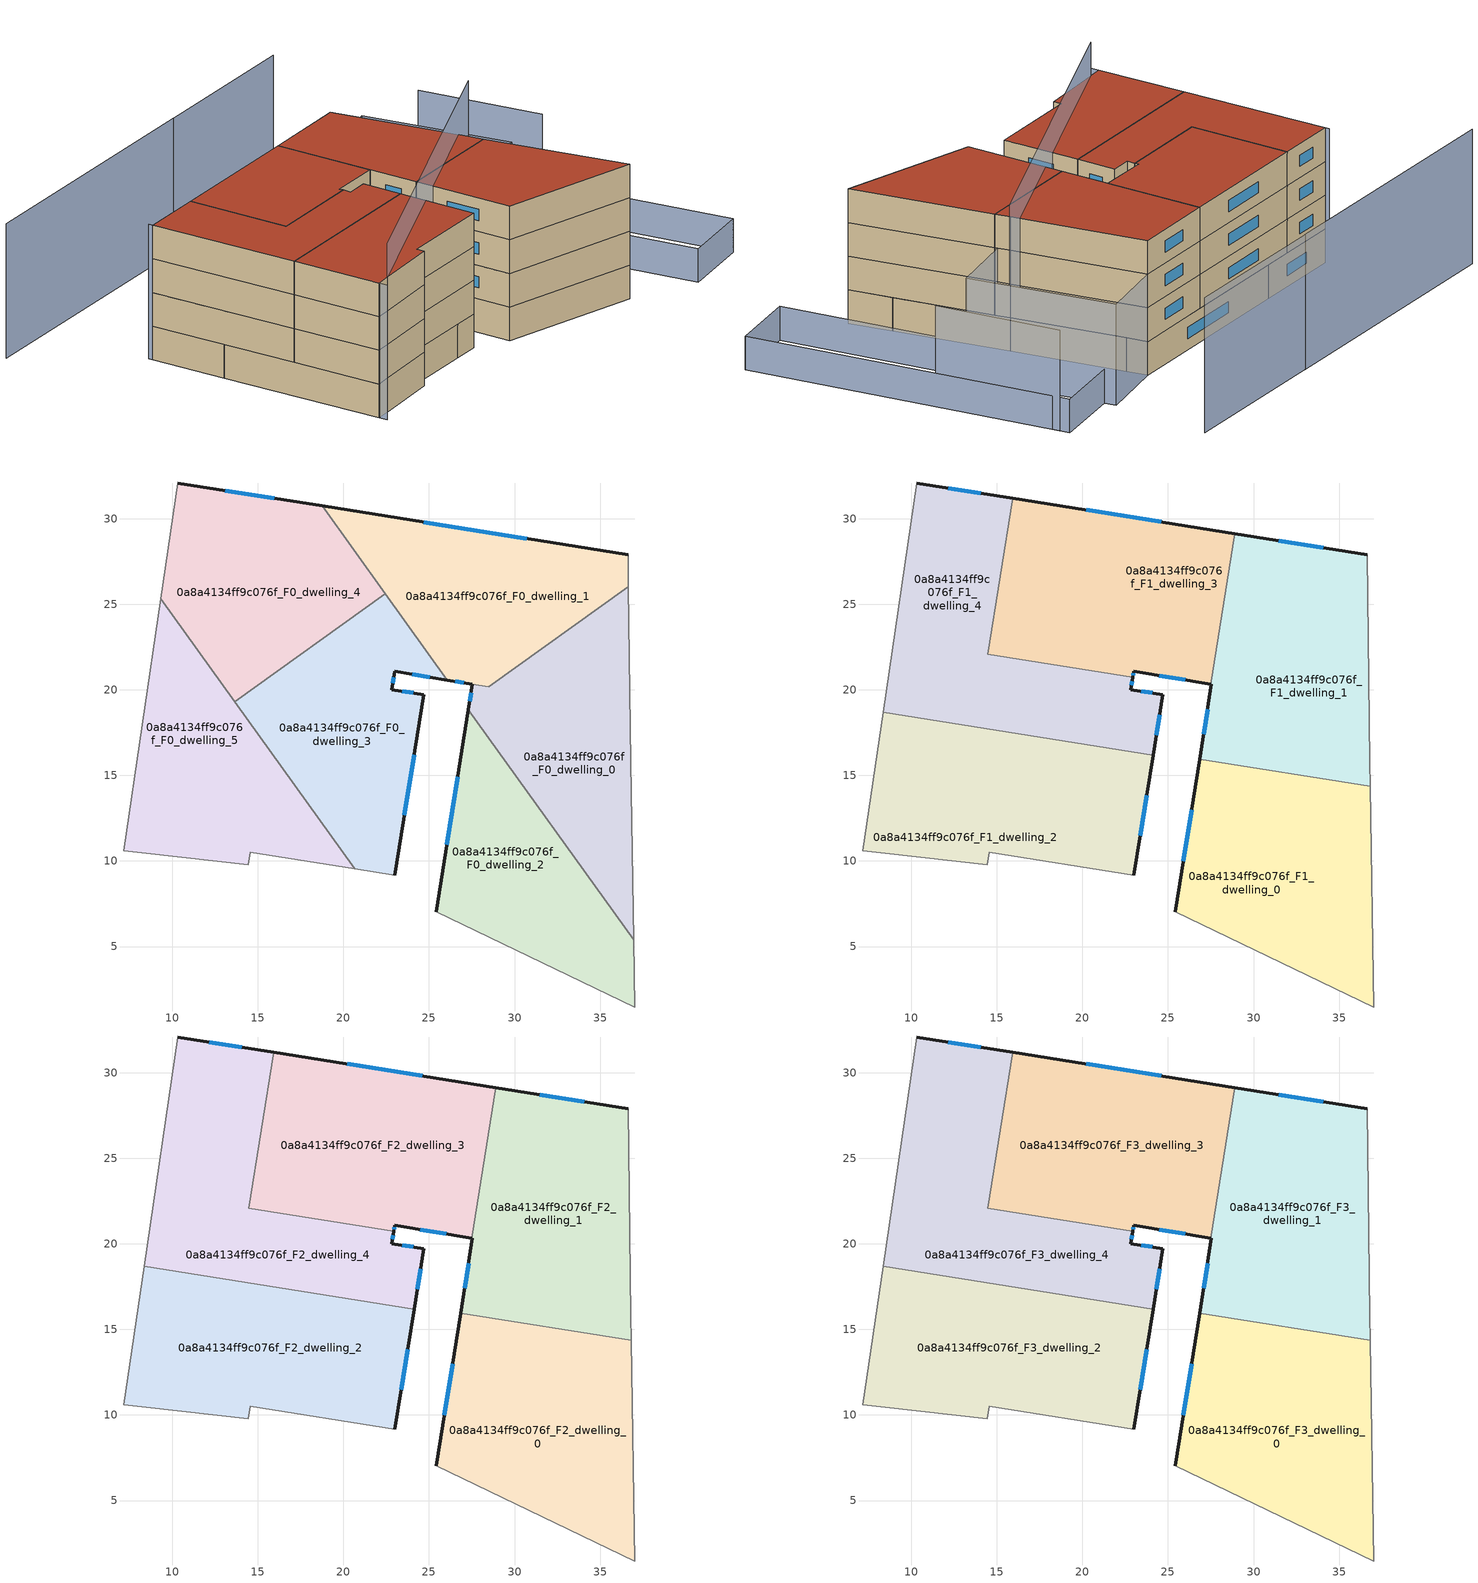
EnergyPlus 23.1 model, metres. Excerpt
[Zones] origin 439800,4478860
0a8a4134ff9c076f_F0_dwelling_0
 floor ground (EU_floor_Construction): 36.66,26.03 36.79,15.75 36.95,5.39 27.3,18.83 27.54,20.33 28.48,20.17 z0
 wall outside (EU_wall_Construction): 27.54,20.33 27.3,18.83 z0:3
 wall to 0a8a4134ff9c076f_F0_dwelling_2 (EU_wall_Construction): 27.3,18.83 36.95,5.39 z0:3
 wall to 0a8a4134ff9c076f_F0_dwelling_1 (EU_wall_Construction): 28.48,20.17 27.54,20.33 / 36.66,26.03 28.49,20.17 z0:3
 wall adiabatic (EU_wall_Construction): 36.95,5.39 36.79,15.75 36.66,26.03 z0:3
 window (EU_Window_Construction): 27.46,19.83 27.38,19.33 z0.99:2.01
0a8a4134ff9c076f_F0_dwelling_1
 floor ground (EU_floor_Construction): 36.63,27.9 36.66,26.03 28.49,20.17 26.05,20.57 18.76,30.74 z0
 wall outside (EU_wall_Construction): 26.05,20.57 27.54,20.33 / 36.63,27.9 18.76,30.74 z0:3
 wall adiabatic (EU_wall_Construction): 36.66,26.03 36.63,27.9 z0:3
 wall to 0a8a4134ff9c076f_F0_dwelling_4 (EU_wall_Construction): 18.76,30.74 22.44,25.61 z0:3
 wall to 0a8a4134ff9c076f_F0_dwelling_3 (EU_wall_Construction): 22.44,25.61 26.05,20.57 z0:3
 window (EU_Window_Construction): 26.55,20.49 27.05,20.41 / 30.71,28.84 24.68,29.8 z0.99:2.01
0a8a4134ff9c076f_F0_dwelling_2
 floor ground (EU_floor_Construction): 27.3,18.83 36.95,5.39 37.02,1.47 25.43,7.03 z0
 wall outside (EU_wall_Construction): 27.3,18.83 25.43,7.03 z0:3
 wall adiabatic (EU_wall_Construction): 25.43,7.03 37.02,1.47 36.95,5.39 z0:3
 window (EU_Window_Construction): 26.68,14.92 26.05,10.94 z0.99:2.01
0a8a4134ff9c076f_F0_dwelling_3
 floor ground (EU_floor_Construction): 22.44,25.61 26.05,20.57 23,21.08 22.82,20.02 24.7,19.71 23.01,9.16 20.65,9.54 13.64,19.3 z0
 wall outside (EU_wall_Construction): 23.01,9.16 24.7,19.71 22.82,20.02 23,21.08 26.05,20.57 z0:3
 wall adiabatic (EU_wall_Construction): 20.65,9.54 23.01,9.16 z0:3
 wall to 0a8a4134ff9c076f_F0_dwelling_4 (EU_wall_Construction): 22.44,25.61 13.64,19.3 z0:3
 wall to 0a8a4134ff9c076f_F0_dwelling_5 (EU_wall_Construction): 13.64,19.3 20.65,9.54 z0:3
 window (EU_Window_Construction): 24.01,20.91 25.04,20.74 / 22.88,20.37 22.94,20.73 / 24.07,19.82 23.44,19.92 / 23.57,12.66 24.14,16.22 z0.99:2.01
0a8a4134ff9c076f_F0_dwelling_4
 floor ground (EU_floor_Construction): 18.76,30.74 22.44,25.61 13.64,19.3 9.32,25.32 10.3,32.09 z0
 wall outside (EU_wall_Construction): 18.76,30.74 10.3,32.09 z0:3
 wall adiabatic (EU_wall_Construction): 10.3,32.09 9.32,25.32 z0:3
 wall to 0a8a4134ff9c076f_F0_dwelling_5 (EU_wall_Construction): 9.32,25.32 13.64,19.3 z0:3
 window (EU_Window_Construction): 15.95,31.19 13.11,31.64 z0.99:2.01
0a8a4134ff9c076f_F0_dwelling_5
 floor ground (EU_floor_Construction): 9.32,25.32 20.65,9.54 14.56,10.5 14.43,9.77 8.47,10.45 7.17,10.59 z0
 wall adiabatic (EU_wall_Construction): 9.32,25.32 7.17,10.59 8.47,10.45 14.43,9.77 14.56,10.5 20.65,9.54 z0:3
0a8a4134ff9c076f_F1_dwelling_0
 floor to 0a8a4134ff9c076f_F0_dwelling_2 (EU_floor_Construction): 29.7,15.49 36.95,5.39 37.02,1.47 25.43,7.03 26.84,15.94 z3
 floor to 0a8a4134ff9c076f_F0_dwelling_0 (EU_floor_Construction): 36.81,14.36 36.95,5.39 29.7,15.49 z3
 wall outside (EU_wall_Construction): 26.84,15.94 25.43,7.03 z3:6
 wall to 0a8a4134ff9c076f_F1_dwelling_1 (EU_wall_Construction): 36.81,14.36 26.84,15.94 z3:6
 wall adiabatic (EU_wall_Construction): 25.43,7.03 37.02,1.47 36.81,14.36 z3:6
 window (EU_Window_Construction): 26.37,12.99 25.9,9.99 z3.99:5.01
0a8a4134ff9c076f_F1_dwelling_1
 floor to 0a8a4134ff9c076f_F0_dwelling_0 (EU_floor_Construction): 36.66,26.03 36.79,15.75 36.81,14.36 29.7,15.49 27.3,18.83 27.54,20.33 28.48,20.17 z3
 floor to 0a8a4134ff9c076f_F0_dwelling_1 (EU_floor_Construction): 36.63,27.9 36.66,26.03 28.48,20.17 27.5,20.33 28.9,29.13 z3
 floor to 0a8a4134ff9c076f_F0_dwelling_2 (EU_floor_Construction): 27.3,18.83 29.7,15.49 26.84,15.94 z3
 wall outside (EU_wall_Construction): 36.63,27.9 28.9,29.13 / 27.5,20.33 27.54,20.33 26.84,15.94 z3:6
 wall adiabatic (EU_wall_Construction): 36.81,14.36 36.79,15.75 36.63,27.9 z3:6
 wall to 0a8a4134ff9c076f_F1_dwelling_3 (EU_wall_Construction): 28.9,29.13 27.5,20.33 z3:6
 window (EU_Window_Construction): 34.07,28.31 31.46,28.72 / 27.31,18.87 27.08,17.4 z3.99:5.01
0a8a4134ff9c076f_F1_dwelling_2
 floor to 0a8a4134ff9c076f_F0_dwelling_5 (EU_floor_Construction): 14.82,17.65 20.65,9.54 14.56,10.5 14.43,9.77 8.47,10.45 7.17,10.59 8.35,18.68 z3
 floor to 0a8a4134ff9c076f_F0_dwelling_3 (EU_floor_Construction): 24.13,16.17 23.01,9.16 20.65,9.54 14.82,17.65 z3
 wall outside (EU_wall_Construction): 23.01,9.16 24.13,16.17 z3:6
 wall adiabatic (EU_wall_Construction): 8.35,18.68 7.17,10.59 8.47,10.45 14.43,9.77 14.56,10.5 23.01,9.16 z3:6
 wall to 0a8a4134ff9c076f_F1_dwelling_4 (EU_wall_Construction): 24.13,16.17 8.35,18.68 z3:6
 window (EU_Window_Construction): 23.38,11.48 23.76,13.85 z3.99:5.01
0a8a4134ff9c076f_F1_dwelling_3
 floor to 0a8a4134ff9c076f_F0_dwelling_1 (EU_floor_Construction): 28.9,29.13 27.5,20.33 26.05,20.57 18.76,30.74 z3
 floor to 0a8a4134ff9c076f_F0_dwelling_3 (EU_floor_Construction): 22.44,25.61 26.05,20.57 23,21.08 22.94,20.74 16.97,21.69 z3
 floor to 0a8a4134ff9c076f_F0_dwelling_4 (EU_floor_Construction): 18.76,30.74 22.44,25.61 16.97,21.69 14.47,22.09 15.92,31.19 z3
 wall outside (EU_wall_Construction): 22.94,20.74 23,21.08 27.5,20.33 / 28.9,29.13 15.92,31.19 z3:6
 wall to 0a8a4134ff9c076f_F1_dwelling_4 (EU_wall_Construction): 15.92,31.19 14.47,22.09 22.94,20.74 z3:6
 window (EU_Window_Construction): 24.49,20.83 26.01,20.58 / 22.96,20.85 22.98,20.97 / 24.59,29.81 20.22,30.51 z3.99:5.01
0a8a4134ff9c076f_F1_dwelling_4
 floor to 0a8a4134ff9c076f_F0_dwelling_3 (EU_floor_Construction): 24.7,19.71 24.13,16.17 14.82,17.65 13.64,19.3 16.97,21.69 22.94,20.74 22.82,20.02 z3
 floor to 0a8a4134ff9c076f_F0_dwelling_4 (EU_floor_Construction): 15.92,31.19 14.47,22.09 16.97,21.69 13.64,19.3 9.32,25.32 10.3,32.09 z3
 floor to 0a8a4134ff9c076f_F0_dwelling_5 (EU_floor_Construction): 9.32,25.32 14.82,17.65 8.35,18.68 z3
 wall outside (EU_wall_Construction): 24.13,16.17 24.7,19.71 22.82,20.02 22.94,20.74 / 15.92,31.19 10.3,32.09 z3:6
 wall adiabatic (EU_wall_Construction): 10.3,32.09 8.35,18.68 z3:6
 window (EU_Window_Construction): 22.86,20.26 22.9,20.5 / 24.07,19.82 23.44,19.92 / 24.32,17.35 24.51,18.54 / 14.06,31.49 12.17,31.79 z3.99:5.01
0a8a4134ff9c076f_F2_dwelling_0
 floor to 0a8a4134ff9c076f_F1_dwelling_0 (EU_floor_Construction): 36.81,14.36 37.02,1.47 25.43,7.03 26.84,15.94 z6
 wall outside (EU_wall_Construction): 26.84,15.94 25.43,7.03 z6:9
 wall to 0a8a4134ff9c076f_F2_dwelling_1 (EU_wall_Construction): 36.81,14.36 26.84,15.94 z6:9
 wall adiabatic (EU_wall_Construction): 25.43,7.03 37.02,1.47 36.81,14.36 z6:9
 window (EU_Window_Construction): 26.37,12.99 25.9,9.99 z6.99:8.01
0a8a4134ff9c076f_F2_dwelling_1
 floor to 0a8a4134ff9c076f_F1_dwelling_1 (EU_floor_Construction): 36.63,27.9 36.79,15.75 36.81,14.36 26.84,15.94 27.54,20.33 27.5,20.33 28.9,29.13 z6
 wall outside (EU_wall_Construction): 36.63,27.9 28.9,29.13 / 27.5,20.33 27.54,20.33 26.84,15.94 z6:9
 wall adiabatic (EU_wall_Construction): 36.81,14.36 36.79,15.75 36.63,27.9 z6:9
 wall to 0a8a4134ff9c076f_F2_dwelling_3 (EU_wall_Construction): 28.9,29.13 27.5,20.33 z6:9
 window (EU_Window_Construction): 34.07,28.31 31.46,28.72 / 27.31,18.87 27.08,17.4 z6.99:8.01
0a8a4134ff9c076f_F2_dwelling_2
 floor to 0a8a4134ff9c076f_F1_dwelling_2 (EU_floor_Construction): 24.13,16.17 23.01,9.16 14.56,10.5 14.43,9.77 8.47,10.45 7.17,10.59 8.35,18.68 z6
 wall outside (EU_wall_Construction): 23.01,9.16 24.13,16.17 z6:9
 wall adiabatic (EU_wall_Construction): 8.35,18.68 7.17,10.59 8.47,10.45 14.43,9.77 14.56,10.5 23.01,9.16 z6:9
 wall to 0a8a4134ff9c076f_F2_dwelling_4 (EU_wall_Construction): 24.13,16.17 8.35,18.68 z6:9
 window (EU_Window_Construction): 23.38,11.48 23.76,13.85 z6.99:8.01
0a8a4134ff9c076f_F2_dwelling_3
 floor to 0a8a4134ff9c076f_F1_dwelling_3 (EU_floor_Construction): 28.9,29.13 27.5,20.33 23,21.08 22.94,20.74 14.47,22.09 15.92,31.19 z6
 wall outside (EU_wall_Construction): 22.94,20.74 23,21.08 27.5,20.33 / 28.9,29.13 15.92,31.19 z6:9
 wall to 0a8a4134ff9c076f_F2_dwelling_4 (EU_wall_Construction): 15.92,31.19 14.47,22.09 22.94,20.74 z6:9
 window (EU_Window_Construction): 24.49,20.83 26.01,20.58 / 22.96,20.85 22.98,20.97 / 24.59,29.81 20.22,30.51 z6.99:8.01
0a8a4134ff9c076f_F2_dwelling_4
 floor to 0a8a4134ff9c076f_F1_dwelling_4 (EU_floor_Construction): 15.92,31.19 14.47,22.09 22.94,20.74 22.82,20.02 24.7,19.71 24.13,16.17 8.35,18.68 10.3,32.09 z6
 wall outside (EU_wall_Construction): 24.13,16.17 24.7,19.71 22.82,20.02 22.94,20.74 / 15.92,31.19 10.3,32.09 z6:9
 wall adiabatic (EU_wall_Construction): 10.3,32.09 8.35,18.68 z6:9
 window (EU_Window_Construction): 22.86,20.26 22.9,20.5 / 24.07,19.82 23.44,19.92 / 24.32,17.35 24.51,18.54 / 14.06,31.49 12.17,31.79 z6.99:8.01
0a8a4134ff9c076f_F3_dwelling_0
 floor to 0a8a4134ff9c076f_F2_dwelling_0 (EU_floor_Construction): 36.81,14.36 37.02,1.47 25.43,7.03 26.84,15.94 z9
 wall outside (EU_wall_Construction): 26.84,15.94 25.43,7.03 z9:12
 wall to 0a8a4134ff9c076f_F3_dwelling_1 (EU_wall_Construction): 36.81,14.36 26.84,15.94 z9:12
 wall adiabatic (EU_wall_Construction): 25.43,7.03 37.02,1.47 36.81,14.36 z9:12
 window (EU_Window_Construction): 26.37,12.99 25.9,9.99 z9.99:11.01
 roof outside (EU_roof_Construction): 37.02,1.47 36.81,14.36 26.84,15.94 25.43,7.03 z12
0a8a4134ff9c076f_F3_dwelling_1
 floor to 0a8a4134ff9c076f_F2_dwelling_1 (EU_floor_Construction): 36.63,27.9 36.79,15.75 36.81,14.36 26.84,15.94 27.54,20.33 27.5,20.33 28.9,29.13 z9
 wall outside (EU_wall_Construction): 36.63,27.9 28.9,29.13 / 27.5,20.33 27.54,20.33 26.84,15.94 z9:12
 wall adiabatic (EU_wall_Construction): 36.81,14.36 36.79,15.75 36.63,27.9 z9:12
 wall to 0a8a4134ff9c076f_F3_dwelling_3 (EU_wall_Construction): 28.9,29.13 27.5,20.33 z9:12
 window (EU_Window_Construction): 34.07,28.31 31.46,28.72 / 27.31,18.87 27.08,17.4 z9.99:11.01
 roof outside (EU_roof_Construction): 36.81,14.36 36.79,15.75 36.63,27.9 28.9,29.13 27.5,20.33 27.54,20.33 26.84,15.94 z12
0a8a4134ff9c076f_F3_dwelling_2
 floor to 0a8a4134ff9c076f_F2_dwelling_2 (EU_floor_Construction): 24.13,16.17 23.01,9.16 14.56,10.5 14.43,9.77 8.47,10.45 7.17,10.59 8.35,18.68 z9
 wall outside (EU_wall_Construction): 23.01,9.16 24.13,16.17 z9:12
 wall adiabatic (EU_wall_Construction): 8.35,18.68 7.17,10.59 8.47,10.45 14.43,9.77 14.56,10.5 23.01,9.16 z9:12
 wall to 0a8a4134ff9c076f_F3_dwelling_4 (EU_wall_Construction): 24.13,16.17 8.35,18.68 z9:12
 window (EU_Window_Construction): 23.38,11.48 23.76,13.85 z9.99:11.01
 roof outside (EU_roof_Construction): 23.01,9.16 24.13,16.17 8.35,18.68 7.17,10.59 8.47,10.45 14.43,9.77 14.56,10.5 z12
0a8a4134ff9c076f_F3_dwelling_3
 floor to 0a8a4134ff9c076f_F2_dwelling_3 (EU_floor_Construction): 28.9,29.13 27.5,20.33 23,21.08 22.94,20.74 14.47,22.09 15.92,31.19 z9
 wall outside (EU_wall_Construction): 22.94,20.74 23,21.08 27.5,20.33 / 28.9,29.13 15.92,31.19 z9:12
 wall to 0a8a4134ff9c076f_F3_dwelling_4 (EU_wall_Construction): 15.92,31.19 14.47,22.09 22.94,20.74 z9:12
 window (EU_Window_Construction): 24.49,20.83 26.01,20.58 / 22.96,20.85 22.98,20.97 / 24.59,29.81 20.22,30.51 z9.99:11.01
 roof outside (EU_roof_Construction): 27.5,20.33 28.9,29.13 15.92,31.19 14.47,22.09 22.94,20.74 23,21.08 z12
0a8a4134ff9c076f_F3_dwelling_4
 floor to 0a8a4134ff9c076f_F2_dwelling_4 (EU_floor_Construction): 15.92,31.19 14.47,22.09 22.94,20.74 22.82,20.02 24.7,19.71 24.13,16.17 8.35,18.68 10.3,32.09 z9
 wall outside (EU_wall_Construction): 24.13,16.17 24.7,19.71 22.82,20.02 22.94,20.74 / 15.92,31.19 10.3,32.09 z9:12
 wall adiabatic (EU_wall_Construction): 10.3,32.09 8.35,18.68 z9:12
 window (EU_Window_Construction): 22.86,20.26 22.9,20.5 / 24.07,19.82 23.44,19.92 / 24.32,17.35 24.51,18.54 / 14.06,31.49 12.17,31.79 z9.99:11.01
 roof outside (EU_roof_Construction): 24.13,16.17 24.7,19.71 22.82,20.02 22.94,20.74 14.47,22.09 15.92,31.19 10.3,32.09 8.35,18.68 z12
shading: 8.47,10.45 40.84,17.46 z0:15; 49.69,26.69 48.84,-2.53 / 48.84,-2.53 42.27,-2.33 / 42.27,-2.33 43.12,26.88 / 43.12,26.88 49.69,26.69 z0:3; 49.34,14.65 49.67,25.79 / 43.17,27.96 43.29,14.68 / 43.29,14.68 36.76,14.62 / 36.76,14.62 36.63,27.9 / 36.63,27.9 43.17,27.96 z0:9; 10.36,32.46 7.06,9.84 / 30.47,39.11 5.76,43.13 / 45.2,36.72 30.38,39.13 z0:12
[Building]
EU S2 Campaign: North Axis=0; Terrain=City; Solar Distribution=FullExterior
[Site:Location]
Madrid: Latitude=40.5; Longitude=-3.5; Time Zone=1; Elevation=609
[SizingPeriod:WeatherFileDays]
AnnualSizingPeriod: Begin Month=1; Begin Day of Month=1; End Month=12; End Day of Month=31; Day of Week for Start Day=Monday; Use Weather File Daylight Saving Period=No; Use Weather File Rain and Snow Indicators=No
[MATERIAL]
EU_InternalMass_Material: Roughness=MediumRough; Thickness=0.1; Conductivity=1; Density=1800; Specific Heat=900; Thermal Absorptance=0.9; Solar Absorptance=0.7; Visible Absorptance=0.7
[MATERIAL:NOMASS] Roughness=MediumRough; Thermal Absorptance=0.9; Solar Absorptance=0.7; Visible Absorptance=0.7
Name | Thermal Resistance
EU_wall_NoMass | 0.609216
EU_roof_NoMass | 0.513268
EU_floor_NoMass | 0.568163
[WINDOWMATERIAL:SIMPLEGLAZINGSYSTEM]
EU_Window_SimpleGlazing: UFactor=5.50606; Solar Heat Gain Coefficient=0.85; Visible Transmittance=0.85
[CONSTRUCTION]
EU_wall_Construction: EU_wall_NoMass
EU_roof_Construction: EU_roof_NoMass
EU_floor_Construction: EU_floor_NoMass
EU_InternalMass_Construction: EU_InternalMass_Material
EU_Window_Construction: EU_Window_SimpleGlazing
[ZONE] Type=1; Multiplier=1; Ceiling Height=autocalculate; Floor Area=autocalculate; Part of Total Floor Area=Yes
Name | Volume
0a8a4134ff9c076f_F0_dwelling_0 | 300.602
0a8a4134ff9c076f_F1_dwelling_0; 0a8a4134ff9c076f_F2_dwelling_0; 0a8a4134ff9c076f_F3_dwelling_0 | 359.043
0a8a4134ff9c076f_F0_dwelling_1 | 297.8
0a8a4134ff9c076f_F1_dwelling_1; 0a8a4134ff9c076f_F2_dwelling_1; 0a8a4134ff9c076f_F3_dwelling_1 | 359.045
0a8a4134ff9c076f_F0_dwelling_2 | 276.287
0a8a4134ff9c076f_F1_dwelling_2; 0a8a4134ff9c076f_F2_dwelling_2; 0a8a4134ff9c076f_F3_dwelling_2 | 359.042
0a8a4134ff9c076f_F0_dwelling_3 | 310.696
0a8a4134ff9c076f_F1_dwelling_3; 0a8a4134ff9c076f_F2_dwelling_3; 0a8a4134ff9c076f_F3_dwelling_3; 0a8a4134ff9c076f_F1_dwelling_4; 0a8a4134ff9c076f_F2_dwelling_4; 0a8a4134ff9c076f_F3_dwelling_4 | 359.058
0a8a4134ff9c076f_F0_dwelling_4 | 310.646
0a8a4134ff9c076f_F0_dwelling_5 | 299.192
[INTERNALMASS] Construction=EU_InternalMass_Construction
Name | Zone or ZoneList | Surface Area
0a8a4134ff9c076f_F0_dwelling_0_EU_InternalMass | 0a8a4134ff9c076f_F0_dwelling_0 | 100.204
0a8a4134ff9c076f_F0_dwelling_1_EU_InternalMass | 0a8a4134ff9c076f_F0_dwelling_1 | 99.2764
0a8a4134ff9c076f_F0_dwelling_2_EU_InternalMass | 0a8a4134ff9c076f_F0_dwelling_2 | 92.0968
0a8a4134ff9c076f_F0_dwelling_3_EU_InternalMass | 0a8a4134ff9c076f_F0_dwelling_3 | 103.563
0a8a4134ff9c076f_F0_dwelling_4_EU_InternalMass | 0a8a4134ff9c076f_F0_dwelling_4 | 103.547
0a8a4134ff9c076f_F0_dwelling_5_EU_InternalMass | 0a8a4134ff9c076f_F0_dwelling_5 | 99.7305
0a8a4134ff9c076f_F1_dwelling_0_EU_InternalMass | 0a8a4134ff9c076f_F1_dwelling_0 | 119.682
0a8a4134ff9c076f_F1_dwelling_1_EU_InternalMass | 0a8a4134ff9c076f_F1_dwelling_1 | 119.682
0a8a4134ff9c076f_F1_dwelling_2_EU_InternalMass | 0a8a4134ff9c076f_F1_dwelling_2 | 119.681
0a8a4134ff9c076f_F1_dwelling_3_EU_InternalMass | 0a8a4134ff9c076f_F1_dwelling_3 | 119.686
0a8a4134ff9c076f_F1_dwelling_4_EU_InternalMass | 0a8a4134ff9c076f_F1_dwelling_4 | 119.686
0a8a4134ff9c076f_F2_dwelling_0_EU_InternalMass | 0a8a4134ff9c076f_F2_dwelling_0 | 119.682
0a8a4134ff9c076f_F2_dwelling_1_EU_InternalMass | 0a8a4134ff9c076f_F2_dwelling_1 | 119.682
0a8a4134ff9c076f_F2_dwelling_2_EU_InternalMass | 0a8a4134ff9c076f_F2_dwelling_2 | 119.681
0a8a4134ff9c076f_F2_dwelling_3_EU_InternalMass | 0a8a4134ff9c076f_F2_dwelling_3 | 119.686
0a8a4134ff9c076f_F2_dwelling_4_EU_InternalMass | 0a8a4134ff9c076f_F2_dwelling_4 | 119.686
0a8a4134ff9c076f_F3_dwelling_0_EU_InternalMass | 0a8a4134ff9c076f_F3_dwelling_0 | 119.682
0a8a4134ff9c076f_F3_dwelling_1_EU_InternalMass | 0a8a4134ff9c076f_F3_dwelling_1 | 119.682
0a8a4134ff9c076f_F3_dwelling_2_EU_InternalMass | 0a8a4134ff9c076f_F3_dwelling_2 | 119.681
0a8a4134ff9c076f_F3_dwelling_3_EU_InternalMass | 0a8a4134ff9c076f_F3_dwelling_3 | 119.686
0a8a4134ff9c076f_F3_dwelling_4_EU_InternalMass | 0a8a4134ff9c076f_F3_dwelling_4 | 119.686
[OTHEREQUIPMENT] Fuel Type=Electricity; Design Level Calculation Method=Watts/Area; Power per Zone Floor Area=1; Fraction Latent=0; Fraction Radiant=0; Fraction Lost=0; Carbon Dioxide Generation Rate=0; EndUse Subcategory=EU_Step8_InternalGains
Name | Zone or ZoneList or Space or SpaceList | Schedule
EU_Step8_InternalGain_0a8a4134ff9c076f_F0_dwelling_0_f000 | 0a8a4134ff9c076f_F0_dwelling_0 | EU_Step8_GainSchedule_0a8a4134ff9c076f_F0_dwelling_0_f000
EU_Step8_InternalGain_0a8a4134ff9c076f_F0_dwelling_1_f000 | 0a8a4134ff9c076f_F0_dwelling_1 | EU_Step8_GainSchedule_0a8a4134ff9c076f_F0_dwelling_1_f000
EU_Step8_InternalGain_0a8a4134ff9c076f_F0_dwelling_2_f000 | 0a8a4134ff9c076f_F0_dwelling_2 | EU_Step8_GainSchedule_0a8a4134ff9c076f_F0_dwelling_2_f000
EU_Step8_InternalGain_0a8a4134ff9c076f_F0_dwelling_3_f000 | 0a8a4134ff9c076f_F0_dwelling_3 | EU_Step8_GainSchedule_0a8a4134ff9c076f_F0_dwelling_3_f000
EU_Step8_InternalGain_0a8a4134ff9c076f_F0_dwelling_4_f000 | 0a8a4134ff9c076f_F0_dwelling_4 | EU_Step8_GainSchedule_0a8a4134ff9c076f_F0_dwelling_4_f000
EU_Step8_InternalGain_0a8a4134ff9c076f_F0_dwelling_5_f000 | 0a8a4134ff9c076f_F0_dwelling_5 | EU_Step8_GainSchedule_0a8a4134ff9c076f_F0_dwelling_5_f000
EU_Step8_InternalGain_0a8a4134ff9c076f_F1_dwelling_0_f000 | 0a8a4134ff9c076f_F1_dwelling_0 | EU_Step8_GainSchedule_0a8a4134ff9c076f_F1_dwelling_0_f000
EU_Step8_InternalGain_0a8a4134ff9c076f_F1_dwelling_1_f000 | 0a8a4134ff9c076f_F1_dwelling_1 | EU_Step8_GainSchedule_0a8a4134ff9c076f_F1_dwelling_1_f000
EU_Step8_InternalGain_0a8a4134ff9c076f_F1_dwelling_2_f000 | 0a8a4134ff9c076f_F1_dwelling_2 | EU_Step8_GainSchedule_0a8a4134ff9c076f_F1_dwelling_2_f000
EU_Step8_InternalGain_0a8a4134ff9c076f_F1_dwelling_3_f000 | 0a8a4134ff9c076f_F1_dwelling_3 | EU_Step8_GainSchedule_0a8a4134ff9c076f_F1_dwelling_3_f000
EU_Step8_InternalGain_0a8a4134ff9c076f_F1_dwelling_4_f000 | 0a8a4134ff9c076f_F1_dwelling_4 | EU_Step8_GainSchedule_0a8a4134ff9c076f_F1_dwelling_4_f000
EU_Step8_InternalGain_0a8a4134ff9c076f_F2_dwelling_0_f000 | 0a8a4134ff9c076f_F2_dwelling_0 | EU_Step8_GainSchedule_0a8a4134ff9c076f_F2_dwelling_0_f000
EU_Step8_InternalGain_0a8a4134ff9c076f_F2_dwelling_1_f000 | 0a8a4134ff9c076f_F2_dwelling_1 | EU_Step8_GainSchedule_0a8a4134ff9c076f_F2_dwelling_1_f000
EU_Step8_InternalGain_0a8a4134ff9c076f_F2_dwelling_2_f000 | 0a8a4134ff9c076f_F2_dwelling_2 | EU_Step8_GainSchedule_0a8a4134ff9c076f_F2_dwelling_2_f000
EU_Step8_InternalGain_0a8a4134ff9c076f_F2_dwelling_3_f000 | 0a8a4134ff9c076f_F2_dwelling_3 | EU_Step8_GainSchedule_0a8a4134ff9c076f_F2_dwelling_3_f000
EU_Step8_InternalGain_0a8a4134ff9c076f_F2_dwelling_4_f000 | 0a8a4134ff9c076f_F2_dwelling_4 | EU_Step8_GainSchedule_0a8a4134ff9c076f_F2_dwelling_4_f000
EU_Step8_InternalGain_0a8a4134ff9c076f_F3_dwelling_0_f000 | 0a8a4134ff9c076f_F3_dwelling_0 | EU_Step8_GainSchedule_0a8a4134ff9c076f_F3_dwelling_0_f000
EU_Step8_InternalGain_0a8a4134ff9c076f_F3_dwelling_1_f000 | 0a8a4134ff9c076f_F3_dwelling_1 | EU_Step8_GainSchedule_0a8a4134ff9c076f_F3_dwelling_1_f000
EU_Step8_InternalGain_0a8a4134ff9c076f_F3_dwelling_2_f000 | 0a8a4134ff9c076f_F3_dwelling_2 | EU_Step8_GainSchedule_0a8a4134ff9c076f_F3_dwelling_2_f000
EU_Step8_InternalGain_0a8a4134ff9c076f_F3_dwelling_3_f000 | 0a8a4134ff9c076f_F3_dwelling_3 | EU_Step8_GainSchedule_0a8a4134ff9c076f_F3_dwelling_3_f000
EU_Step8_InternalGain_0a8a4134ff9c076f_F3_dwelling_4_f000 | 0a8a4134ff9c076f_F3_dwelling_4 | EU_Step8_GainSchedule_0a8a4134ff9c076f_F3_dwelling_4_f000
[ZONEVENTILATION:DESIGNFLOWRATE] Schedule=EU_AlwaysOn; Design Flow Rate Calculation Method=AirChanges/Hour; Air Changes per Hour=0.752966; Ventilation Type=Natural; Fan Pressure Rise=0; Fan Total Efficiency=1; Constant Term Coefficient=1; Temperature Term Coefficient=0; Velocity Term Coefficient=0; Velocity Squared Term Coefficient=0; Minimum Indoor Temperature=-100; Maximum Indoor Temperature=100; Delta Temperature=-100; Minimum Outdoor Temperature=-100; Maximum Outdoor Temperature=100; Maximum Wind Speed=40
Name | Zone or ZoneList or Space or SpaceList
EU_ConstantAir_0a8a4134ff9c076f_F0_dwelling_0 | 0a8a4134ff9c076f_F0_dwelling_0
EU_ConstantAir_0a8a4134ff9c076f_F0_dwelling_1 | 0a8a4134ff9c076f_F0_dwelling_1
EU_ConstantAir_0a8a4134ff9c076f_F0_dwelling_2 | 0a8a4134ff9c076f_F0_dwelling_2
EU_ConstantAir_0a8a4134ff9c076f_F0_dwelling_3 | 0a8a4134ff9c076f_F0_dwelling_3
EU_ConstantAir_0a8a4134ff9c076f_F0_dwelling_4 | 0a8a4134ff9c076f_F0_dwelling_4
EU_ConstantAir_0a8a4134ff9c076f_F0_dwelling_5 | 0a8a4134ff9c076f_F0_dwelling_5
EU_ConstantAir_0a8a4134ff9c076f_F1_dwelling_0 | 0a8a4134ff9c076f_F1_dwelling_0
EU_ConstantAir_0a8a4134ff9c076f_F1_dwelling_1 | 0a8a4134ff9c076f_F1_dwelling_1
EU_ConstantAir_0a8a4134ff9c076f_F1_dwelling_2 | 0a8a4134ff9c076f_F1_dwelling_2
EU_ConstantAir_0a8a4134ff9c076f_F1_dwelling_3 | 0a8a4134ff9c076f_F1_dwelling_3
EU_ConstantAir_0a8a4134ff9c076f_F1_dwelling_4 | 0a8a4134ff9c076f_F1_dwelling_4
EU_ConstantAir_0a8a4134ff9c076f_F2_dwelling_0 | 0a8a4134ff9c076f_F2_dwelling_0
EU_ConstantAir_0a8a4134ff9c076f_F2_dwelling_1 | 0a8a4134ff9c076f_F2_dwelling_1
EU_ConstantAir_0a8a4134ff9c076f_F2_dwelling_2 | 0a8a4134ff9c076f_F2_dwelling_2
EU_ConstantAir_0a8a4134ff9c076f_F2_dwelling_3 | 0a8a4134ff9c076f_F2_dwelling_3
EU_ConstantAir_0a8a4134ff9c076f_F2_dwelling_4 | 0a8a4134ff9c076f_F2_dwelling_4
EU_ConstantAir_0a8a4134ff9c076f_F3_dwelling_0 | 0a8a4134ff9c076f_F3_dwelling_0
EU_ConstantAir_0a8a4134ff9c076f_F3_dwelling_1 | 0a8a4134ff9c076f_F3_dwelling_1
EU_ConstantAir_0a8a4134ff9c076f_F3_dwelling_2 | 0a8a4134ff9c076f_F3_dwelling_2
EU_ConstantAir_0a8a4134ff9c076f_F3_dwelling_3 | 0a8a4134ff9c076f_F3_dwelling_3
EU_ConstantAir_0a8a4134ff9c076f_F3_dwelling_4 | 0a8a4134ff9c076f_F3_dwelling_4
[HVACTEMPLATE:THERMOSTAT] Constant Heating Setpoint=20; Constant Cooling Setpoint=50
EU_HeatOnly_0a8a4134ff9c076f_F0_dwelling_0; EU_HeatOnly_0a8a4134ff9c076f_F0_dwelling_1; EU_HeatOnly_0a8a4134ff9c076f_F0_dwelling_2; EU_HeatOnly_0a8a4134ff9c076f_F0_dwelling_3; EU_HeatOnly_0a8a4134ff9c076f_F0_dwelling_4; EU_HeatOnly_0a8a4134ff9c076f_F0_dwelling_5; EU_HeatOnly_0a8a4134ff9c076f_F1_dwelling_0; EU_HeatOnly_0a8a4134ff9c076f_F1_dwelling_1; EU_HeatOnly_0a8a4134ff9c076f_F1_dwelling_2; EU_HeatOnly_0a8a4134ff9c076f_F1_dwelling_3; EU_HeatOnly_0a8a4134ff9c076f_F1_dwelling_4; EU_HeatOnly_0a8a4134ff9c076f_F2_dwelling_0; EU_HeatOnly_0a8a4134ff9c076f_F2_dwelling_1; EU_HeatOnly_0a8a4134ff9c076f_F2_dwelling_2; EU_HeatOnly_0a8a4134ff9c076f_F2_dwelling_3; EU_HeatOnly_0a8a4134ff9c076f_F2_dwelling_4; EU_HeatOnly_0a8a4134ff9c076f_F3_dwelling_0; EU_HeatOnly_0a8a4134ff9c076f_F3_dwelling_1; EU_HeatOnly_0a8a4134ff9c076f_F3_dwelling_2; EU_HeatOnly_0a8a4134ff9c076f_F3_dwelling_3; EU_HeatOnly_0a8a4134ff9c076f_F3_dwelling_4
[HVACTEMPLATE:ZONE:IDEALLOADSAIRSYSTEM] System Availability Schedule=EU_AlwaysOn; Maximum Heating Supply Air Temperature=50; Minimum Cooling Supply Air Temperature=13; Maximum Heating Supply Air Humidity Ratio=0.0156; Minimum Cooling Supply Air Humidity Ratio=0.0077; Heating Limit=NoLimit; Cooling Limit=NoLimit; Heating Availability Schedule=EU_AlwaysOn; Cooling Availability Schedule=EU_CoolingOff; Dehumidification Control Type=ConstantSensibleHeatRatio; Cooling Sensible Heat Ratio=0.7; Dehumidification Setpoint=60; Humidification Control Type=None; Humidification Setpoint=30; Outdoor Air Method=None; Outdoor Air Flow Rate per Person=0.00944; Outdoor Air Flow Rate per Zone Floor Area=0; Outdoor Air Flow Rate per Zone=0; Demand Controlled Ventilation Type=None; Outdoor Air Economizer Type=NoEconomizer; Heat Recovery Type=None; Sensible Heat Recovery Effectiveness=0.7; Latent Heat Recovery Effectiveness=0.65
Name | Template Thermostat
0a8a4134ff9c076f_F0_dwelling_0 | EU_HeatOnly_0a8a4134ff9c076f_F0_dwelling_0
0a8a4134ff9c076f_F0_dwelling_1 | EU_HeatOnly_0a8a4134ff9c076f_F0_dwelling_1
0a8a4134ff9c076f_F0_dwelling_2 | EU_HeatOnly_0a8a4134ff9c076f_F0_dwelling_2
0a8a4134ff9c076f_F0_dwelling_3 | EU_HeatOnly_0a8a4134ff9c076f_F0_dwelling_3
0a8a4134ff9c076f_F0_dwelling_4 | EU_HeatOnly_0a8a4134ff9c076f_F0_dwelling_4
0a8a4134ff9c076f_F0_dwelling_5 | EU_HeatOnly_0a8a4134ff9c076f_F0_dwelling_5
0a8a4134ff9c076f_F1_dwelling_0 | EU_HeatOnly_0a8a4134ff9c076f_F1_dwelling_0
0a8a4134ff9c076f_F1_dwelling_1 | EU_HeatOnly_0a8a4134ff9c076f_F1_dwelling_1
0a8a4134ff9c076f_F1_dwelling_2 | EU_HeatOnly_0a8a4134ff9c076f_F1_dwelling_2
0a8a4134ff9c076f_F1_dwelling_3 | EU_HeatOnly_0a8a4134ff9c076f_F1_dwelling_3
0a8a4134ff9c076f_F1_dwelling_4 | EU_HeatOnly_0a8a4134ff9c076f_F1_dwelling_4
0a8a4134ff9c076f_F2_dwelling_0 | EU_HeatOnly_0a8a4134ff9c076f_F2_dwelling_0
0a8a4134ff9c076f_F2_dwelling_1 | EU_HeatOnly_0a8a4134ff9c076f_F2_dwelling_1
0a8a4134ff9c076f_F2_dwelling_2 | EU_HeatOnly_0a8a4134ff9c076f_F2_dwelling_2
0a8a4134ff9c076f_F2_dwelling_3 | EU_HeatOnly_0a8a4134ff9c076f_F2_dwelling_3
0a8a4134ff9c076f_F2_dwelling_4 | EU_HeatOnly_0a8a4134ff9c076f_F2_dwelling_4
0a8a4134ff9c076f_F3_dwelling_0 | EU_HeatOnly_0a8a4134ff9c076f_F3_dwelling_0
0a8a4134ff9c076f_F3_dwelling_1 | EU_HeatOnly_0a8a4134ff9c076f_F3_dwelling_1
0a8a4134ff9c076f_F3_dwelling_2 | EU_HeatOnly_0a8a4134ff9c076f_F3_dwelling_2
0a8a4134ff9c076f_F3_dwelling_3 | EU_HeatOnly_0a8a4134ff9c076f_F3_dwelling_3
0a8a4134ff9c076f_F3_dwelling_4 | EU_HeatOnly_0a8a4134ff9c076f_F3_dwelling_4
[SIZING:ZONE] Zone Cooling Design Supply Air Temperature Input Method=SupplyAirTemperature; Zone Cooling Design Supply Air Temperature=13; Zone Heating Design Supply Air Temperature Input Method=SupplyAirTemperature; Zone Heating Design Supply Air Temperature=50; Zone Cooling Design Supply Air Humidity Ratio=0.008; Zone Heating Design Supply Air Humidity Ratio=0.008; Cooling Design Air Flow Method=DesignDay; Cooling Design Air Flow Rate=0; Cooling Minimum Air Flow per Zone Floor Area=0.000762; Cooling Minimum Air Flow=0; Cooling Minimum Air Flow Fraction=0.2; Heating Design Air Flow Method=DesignDay; Heating Design Air Flow Rate=0; Heating Maximum Air Flow per Zone Floor Area=0.002032; Heating Maximum Air Flow=0.141576; Heating Maximum Air Flow Fraction=0.3; Account for Dedicated Outdoor Air System=No; Dedicated Outdoor Air System Control Strategy=NeutralSupplyAir; Dedicated Outdoor Air Low Setpoint Temperature for Design=autosize; Dedicated Outdoor Air High Setpoint Temperature for Design=autosize; Zone Load Sizing Method=Sensible Load Only No Latent Load; Zone Latent Cooling Design Supply Air Humidity Ratio Input Method=HumidityRatioDifference; Zone Cooling Design Supply Air Humidity Ratio Difference=0.005; Zone Latent Heating Design Supply Air Humidity Ratio Input Method=HumidityRatioDifference; Zone Humidification Design Supply Air Humidity Ratio Difference=0.005
0a8a4134ff9c076f_F0_dwelling_0; 0a8a4134ff9c076f_F0_dwelling_1; 0a8a4134ff9c076f_F0_dwelling_2; 0a8a4134ff9c076f_F0_dwelling_3; 0a8a4134ff9c076f_F0_dwelling_4; 0a8a4134ff9c076f_F0_dwelling_5; 0a8a4134ff9c076f_F1_dwelling_0; 0a8a4134ff9c076f_F1_dwelling_1; 0a8a4134ff9c076f_F1_dwelling_2; 0a8a4134ff9c076f_F1_dwelling_3; 0a8a4134ff9c076f_F1_dwelling_4; 0a8a4134ff9c076f_F2_dwelling_0; 0a8a4134ff9c076f_F2_dwelling_1; 0a8a4134ff9c076f_F2_dwelling_2; 0a8a4134ff9c076f_F2_dwelling_3; 0a8a4134ff9c076f_F2_dwelling_4; 0a8a4134ff9c076f_F3_dwelling_0; 0a8a4134ff9c076f_F3_dwelling_1; 0a8a4134ff9c076f_F3_dwelling_2; 0a8a4134ff9c076f_F3_dwelling_3; 0a8a4134ff9c076f_F3_dwelling_4
[SCHEDULE:CONSTANT]
Name | Hourly Value
EU_AlwaysOn | 1
EU_CoolingOff | 0
[SCHEDULE:FILE] Column Number=1; Rows to Skip at Top=0; Number of Hours of Data=8760; Column Separator=Comma; Interpolate to Timestep=No; Minutes per Item=60; Adjust Schedule for Daylight Savings=Yes
Name | File
EU_Step8_GainSchedule_0a8a4134ff9c076f_F0_dwelling_0_f000 | ../../schedules/0a8a4134ff9c076f/0a8a4134ff9c076f_F0_dwelling_0_f000_gain.csv
EU_Step8_GainSchedule_0a8a4134ff9c076f_F0_dwelling_1_f000 | ../../schedules/0a8a4134ff9c076f/0a8a4134ff9c076f_F0_dwelling_1_f000_gain.csv
EU_Step8_GainSchedule_0a8a4134ff9c076f_F0_dwelling_2_f000 | ../../schedules/0a8a4134ff9c076f/0a8a4134ff9c076f_F0_dwelling_2_f000_gain.csv
EU_Step8_GainSchedule_0a8a4134ff9c076f_F0_dwelling_3_f000 | ../../schedules/0a8a4134ff9c076f/0a8a4134ff9c076f_F0_dwelling_3_f000_gain.csv
EU_Step8_GainSchedule_0a8a4134ff9c076f_F0_dwelling_4_f000 | ../../schedules/0a8a4134ff9c076f/0a8a4134ff9c076f_F0_dwelling_4_f000_gain.csv
EU_Step8_GainSchedule_0a8a4134ff9c076f_F0_dwelling_5_f000 | ../../schedules/0a8a4134ff9c076f/0a8a4134ff9c076f_F0_dwelling_5_f000_gain.csv
EU_Step8_GainSchedule_0a8a4134ff9c076f_F1_dwelling_0_f000 | ../../schedules/0a8a4134ff9c076f/0a8a4134ff9c076f_F1_dwelling_0_f000_gain.csv
EU_Step8_GainSchedule_0a8a4134ff9c076f_F1_dwelling_1_f000 | ../../schedules/0a8a4134ff9c076f/0a8a4134ff9c076f_F1_dwelling_1_f000_gain.csv
EU_Step8_GainSchedule_0a8a4134ff9c076f_F1_dwelling_2_f000 | ../../schedules/0a8a4134ff9c076f/0a8a4134ff9c076f_F1_dwelling_2_f000_gain.csv
EU_Step8_GainSchedule_0a8a4134ff9c076f_F1_dwelling_3_f000 | ../../schedules/0a8a4134ff9c076f/0a8a4134ff9c076f_F1_dwelling_3_f000_gain.csv
EU_Step8_GainSchedule_0a8a4134ff9c076f_F1_dwelling_4_f000 | ../../schedules/0a8a4134ff9c076f/0a8a4134ff9c076f_F1_dwelling_4_f000_gain.csv
EU_Step8_GainSchedule_0a8a4134ff9c076f_F2_dwelling_0_f000 | ../../schedules/0a8a4134ff9c076f/0a8a4134ff9c076f_F2_dwelling_0_f000_gain.csv
EU_Step8_GainSchedule_0a8a4134ff9c076f_F2_dwelling_1_f000 | ../../schedules/0a8a4134ff9c076f/0a8a4134ff9c076f_F2_dwelling_1_f000_gain.csv
EU_Step8_GainSchedule_0a8a4134ff9c076f_F2_dwelling_2_f000 | ../../schedules/0a8a4134ff9c076f/0a8a4134ff9c076f_F2_dwelling_2_f000_gain.csv
EU_Step8_GainSchedule_0a8a4134ff9c076f_F2_dwelling_3_f000 | ../../schedules/0a8a4134ff9c076f/0a8a4134ff9c076f_F2_dwelling_3_f000_gain.csv
EU_Step8_GainSchedule_0a8a4134ff9c076f_F2_dwelling_4_f000 | ../../schedules/0a8a4134ff9c076f/0a8a4134ff9c076f_F2_dwelling_4_f000_gain.csv
EU_Step8_GainSchedule_0a8a4134ff9c076f_F3_dwelling_0_f000 | ../../schedules/0a8a4134ff9c076f/0a8a4134ff9c076f_F3_dwelling_0_f000_gain.csv
EU_Step8_GainSchedule_0a8a4134ff9c076f_F3_dwelling_1_f000 | ../../schedules/0a8a4134ff9c076f/0a8a4134ff9c076f_F3_dwelling_1_f000_gain.csv
EU_Step8_GainSchedule_0a8a4134ff9c076f_F3_dwelling_2_f000 | ../../schedules/0a8a4134ff9c076f/0a8a4134ff9c076f_F3_dwelling_2_f000_gain.csv
EU_Step8_GainSchedule_0a8a4134ff9c076f_F3_dwelling_3_f000 | ../../schedules/0a8a4134ff9c076f/0a8a4134ff9c076f_F3_dwelling_3_f000_gain.csv
EU_Step8_GainSchedule_0a8a4134ff9c076f_F3_dwelling_4_f000 | ../../schedules/0a8a4134ff9c076f/0a8a4134ff9c076f_F3_dwelling_4_f000_gain.csv
